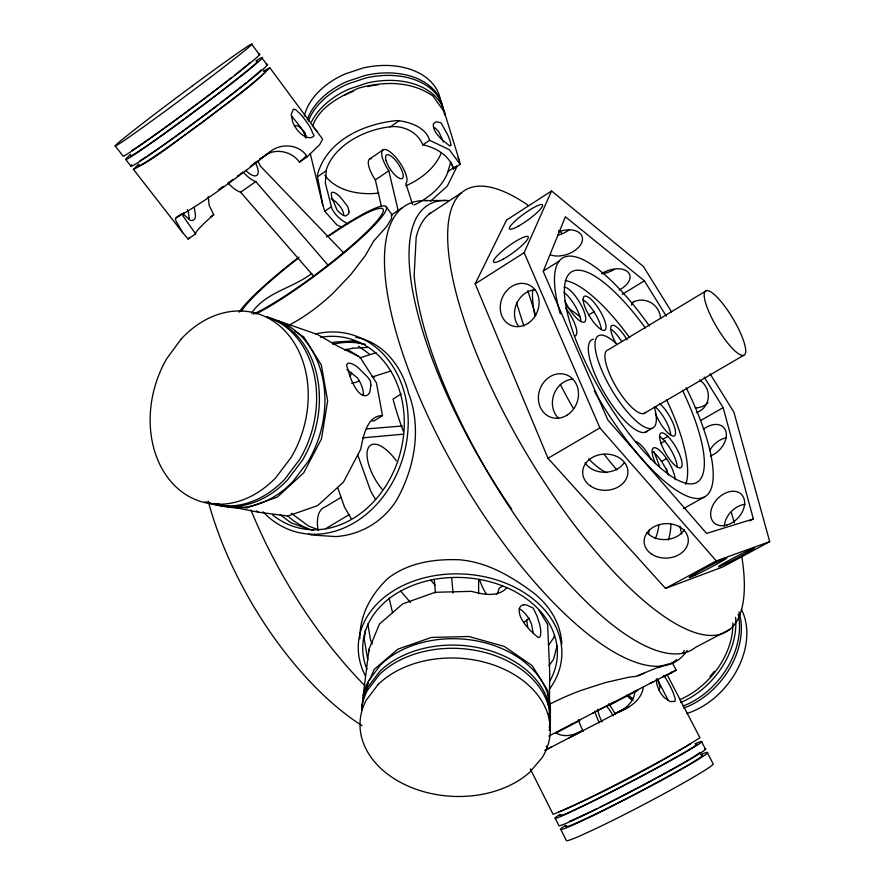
<?xml version="1.0" encoding="UTF-8"?>
<svg xmlns="http://www.w3.org/2000/svg" width="885" height="885" viewBox="0 0 885 885"><rect width="100%" height="100%" fill="white"/><g stroke="black" fill="none" stroke-linecap="round" stroke-linejoin="round"><path stroke-width="1.33" d="M208.196 196.481L209.192 205.508L213.739 214.69L212.776 215.498A74.926 6.328 -36.9 0 0 195.408 233.883L188.239 239.138L182.697 232.689L133.458 169.4L138.635 164.201M312.394 126.599C319.363 106.587 340.426 96.377 358.502 88.19C383.227 81.177 410.972 80.723 432.831 95.945L444.281 111.698L459.094 159.765L460.189 164.367L453.363 168.902L453.087 167.254A64.218 41.949 -15.2 0 0 424.048 145.052L422.809 144.886C417.322 131.069 401.27 124.387 387.11 127.186A63.797 42.148 -15.1 0 0 326.399 169.455L325.315 182.885L331.786 208.329A64.218 41.949 -15.2 0 0 347.573 223.739M363.635 697.745L363.292 695.068L368.968 649.302L379.521 623.98L402.73 603.858L435.132 592.297L471.55 591.335C482.745 594.443 498.62 597.74 507.028 587.419M359.852 638.804C359.542 615.152 371.28 594.089 388.084 578.237C408.638 562.451 435.011 558.678 460.222 559.829C488.277 562.594 511.165 576.378 533.157 592.585C549.397 605.163 560.836 623.306 561.853 644.037M365.439 629.921L364.233 639.28L367.773 659.834M363.171 395.661L363.414 393.847A18.618 7.81 58 0 0 357.518 377.961L347.008 369.554M634.822 691.76C634.202 701.407 626.303 708.044 618.35 712.237C629.423 707.746 641.525 700.267 643.306 687.324M450.664 162.298L447.533 172.973A63.797 42.148 -15.1 0 1 414.014 205.066M554.397 635.12L553.711 637.786L548.434 645.386M557.052 645.873L553.612 659.181L549.021 665.708M350.195 376.28L351.666 372.541M363.292 695.068L368.437 682.877M369.465 680.443L374.101 669.469L397.962 649.125L431.316 637.454L468.829 636.492L504.35 646.437L532.095 665.564L547.804 690.621L548.423 701.396M710.013 373.735L733.931 412.233L769.718 541.642L722.846 566.931L665.52 588.414L548.014 458.275L475.179 283.842L524.152 252.701L551.576 190.972L643.351 266.407L671.615 311.907M183.704 212.798L182.952 215.973L195.707 233.972M475.179 283.842L506.574 220.033L551.576 190.972M658.584 690.101L660.066 687.512L658.152 679.879M251.495 313.279C265.246 292.26 292.769 288.245 311.863 273.388M188.239 239.138L189.622 237.202M682.844 652.643L684.426 650.497M496.452 594.421L497.879 592.552L499.217 588.071L502.525 586.213M263.321 156.579C274.328 147.552 291.419 150.826 299.473 162.132L307.239 156.767L319.762 144.543L322.616 139.133L269.848 67.791C249.659 88.6 224.834 104.452 202.234 122.517C179.412 138.115 158.249 157.065 133.458 169.4M430.364 201.382L447.345 186.016L456.649 167.243L456.583 165.816M299.473 162.132L300.446 161.302A74.926 6.328 -36.9 0 0 305.867 156.346M307.239 156.767C299.108 143.359 278.841 142.651 268.221 153.426C238.629 176.126 209.103 199.313 176.491 217.61L175.418 218.595L175.905 220.896L182.697 232.689M523.975 622.343L529.108 618.15M672.368 662.865L676.715 659.624M199.025 102.472L182.819 114.53A79.307 2.434 -36.7 0 1 131.754 150.616M262.347 157.276L259.427 159.366L262.579 157.165M176.104 217.666L181.635 213.794M264.681 155.694L269.936 152.01M228.463 183.427A23.972 9.602 54.3 0 0 240.587 192.211L255.842 181.613L327.826 264.947M210.663 216.825L213.739 214.69M341.887 227.058L336.953 225L324.773 211.194L322.782 205.055L317.516 176.768L326.211 170.805M390.075 127.009L399.19 120.758C411.082 122.418 425.762 127.617 429.623 140.272L449.237 149.654L460.189 164.367M369.653 158.99L382.995 149.908M324.773 211.194L331.377 206.725M422.809 144.886L429.623 140.272M381.446 206.67L375.351 179.898L388.825 170.805A20.3 6.859 56.1 0 1 382.917 149.963A20.3 6.859 56.1 0 1 399.81 162.563A20.3 6.859 56.1 0 1 405.806 183.483L412.587 204.402M447.81 171.657L455.487 166.546M287.99 325.669A90.292 34.327 -43.9 0 0 332.826 293.422L350.537 274.925L365.317 255.61L373.802 240.908L386.734 226.471L391.624 218.263L391.413 214.944L401.779 208.052M428.849 214.281L461.317 192.886M543.379 271.02L559.254 261.042M401.259 393.958L393.04 399.058A171.546 64.694 59.4 0 0 403.471 431.581M275.268 320.58L277.978 320.768L317.494 334.497L337.86 346.201L360.029 357.153L376.446 382.895L382.475 415.629L373.857 420.972L371.7 420.696M588.492 315.06L594.311 311.487M622.255 294.373L644.369 280.822L666.25 316.045M340.957 497.425L325.625 506.696A45.777 21.063 59.6 0 0 318.069 530.082M706.617 290.568L608.172 349.841A36.617 11.007 59.3 0 0 616.524 387.53A36.617 11.007 59.3 0 0 645.519 412.355M325.658 528.732L349.11 514.661M548.014 458.275L599.897 427.897L716.319 560.902L769.718 541.642M643.948 413.472L743.588 355.372A37.424 9.127 59.1 0 0 723.432 304.54A37.424 9.127 59.1 0 0 707.779 309.119A37.424 9.127 59.1 0 0 743.588 355.372M645.53 432.157L652.256 428.263M662.965 439.237L667.865 436.416M660.542 443.573L665.266 440.863M700.699 420.519L723.145 407.631L704.183 377.099M661.549 461.45L666.549 458.596M683.375 508.698L704.394 496.983M669.37 673.762L672.567 672.014L670.454 673.02M672.014 662.212L676.162 670.144L665.465 675.875M749.728 520.911L753.367 518.931L723.145 407.631M665.52 588.414L716.319 560.902M730.003 629.246L695.676 647.267A254.648 85.812 59.4 0 1 534.54 542.472A254.648 85.812 59.4 0 1 414.158 275.423L416.182 237.224A254.648 85.812 59.4 0 1 430.94 212.632M548.811 736.088L571.732 724.118M614.975 702.303L637.941 690.3M629.357 706.518L569.243 737.813M570.648 724.66L614.157 702.037M608.747 705.555L615.883 701.838M574.022 734.992L582.596 730.523M614.4 713.974L626.602 707.624M592.828 713.111L635.751 690.831M556.123 732.902L579.786 720.611M575.493 734.24L581.113 731.32C573.535 735.225 564.11 737.747 556.256 733.068M615.363 713.487L625.905 708.011M545.215 750.27L581.522 731.408M633.859 691.827L653.196 681.815M555.426 733.245L557.738 732.039M544.928 750.38L551.709 746.885M650.53 683.22L666.217 675.122M662.987 676.815L676.162 670.144M263.453 70.977L269.848 67.791M576.6 804.144L571.334 806.655A77.061 2.555 -27.6 0 1 563.634 810.096M577.662 803.635L584.034 800.593A77.061 2.555 -27.6 0 0 668.761 756.432M638.03 675.863L643.937 673.308M353.38 91.354L350.991 92.151A65.579 44.504 -15 0 0 345.017 95.049M359.609 357.983L376.059 352.673M351.688 383.526L359.498 381.026M372.53 376.866L390.761 371.036M753.367 518.931L706.584 533.434L607.851 419.966L543.213 271.341L565.382 216.77L644.369 280.822M658.208 667.644L661.692 666.56M679.68 699.714C708.719 687.413 733.521 655.199 732.857 622.918M362.54 437.876L403.394 434.17M366.478 428.926L402.277 425.995M352.407 348.259L367.928 347.363M424.988 200.563L446.184 200.475M294.373 125.604L298.322 125.98L304.219 131.588M670.885 663.385L661.427 665.918L636.116 676.328L628.726 677.224L605.373 682.578L581.213 690.377A88.555 26.096 -20 0 0 548.147 705.013M399.19 120.758L397.122 120.559C363.912 123.69 326.488 140.405 317.306 175.318L317.516 176.768M219.602 504.35L216.88 503.996L258.32 512.172L287.725 516.032L317.693 505.578L343.424 482.137L360.671 449.348C363.06 437.334 366.777 415.386 382.475 415.629M237.291 506.651L246.804 507.901L277.392 497.038L303.732 472.8L321.465 438.927L327.638 400.938L321.344 365.018L303.776 336.897L294.805 331.289M391.413 214.944L392.32 215.088L385.948 206.504M355.715 337.296C383.581 341.942 402.719 367.596 408.66 393.913L409.501 395.661C421.492 430.608 414.346 468.265 396.812 499.826A94.629 85.248 58.6 0 1 335.957 536.587L311.376 534.994L308.92 534.075M364.045 344.431L352.75 340.957L334.541 342.075A92.538 57.481 -54.7 0 0 332.041 342.661M318.744 529.883L308.699 526.155L291.364 513.366M307.006 528.688L290.877 522.703L279.948 514.605M331.112 198.649L335.824 201.78L340.659 207.178A13.729 6.792 46.8 0 1 343.701 215.409M277.978 320.768L288.079 327.074M256.407 510.833L258.32 512.172M567.219 307.117L580.471 316.974M628.571 695.51L632.974 698.774M457.788 157.851L459.094 159.765M343.645 252.844L260.334 166.081A24.061 9.436 54.4 0 0 257.657 160.86M314.23 128.325L317.626 131.953M183.118 213.971L190.352 220.387A16.527 7.224 54 0 0 195.43 215.155L194.357 208.008M291.331 115.681L301.331 128.137L306.818 137.518M240.587 192.211L314.009 276.562M400.728 591.169L410.518 602.552M430.752 580.129L435.199 585.361M115.282 146.058L123.203 156.236A85.325 2.611 -36.7 0 0 182.144 115.282L200.784 101.399A85.325 2.611 -36.7 0 0 258.73 54.45M125.836 159.621L131.091 166.38M251.827 44.405L259.504 54.726M262.06 58.156L267.17 65.014M663.661 675.388L665.631 678.22A16.35 2.677 62.5 0 1 673.253 692.855L675.178 698.73L675.012 701.418L670.067 701.551L664.347 697.668A16.35 8.551 62.6 0 1 656.637 682.833L656.316 679.116M657.135 678.795L668.219 700.378M546.222 746.022L547.859 748.677M539.031 610.351L547.627 624.412L549.685 671.427L549.353 717.569L549.12 713.52M375.517 499.483L370.749 491.263L357.695 454.868M351.4 518.986L344.508 507.083L337.672 487.624M667.024 674.503L699.969 737.758C653.263 766.886 603.769 792.894 553.103 814.366L530.27 768.899M701.728 741.929L705.577 749.307M707.502 753.002L713.277 764.098A83.124 4.016 -27.6 0 1 669.514 790.725A83.124 4.016 -27.6 0 1 594.255 829.378L580.46 835.694A83.124 4.016 -27.6 0 1 566.5 840.75L560.869 829.533M555.249 818.348L558.999 825.805A83.002 3.297 -27.6 0 0 572.772 820.45L586.489 814.012A83.002 3.297 -27.6 0 0 670.144 770.68A83.002 3.297 -27.6 0 0 704.582 748.865M372.308 643.926L370.583 640.275L367.806 624.025M451.239 162.995L451.66 163.924M524.152 252.701L599.897 427.897M443.407 141.998L438.927 132.009A14.304 4.558 55.9 0 0 434.38 127.418M452.158 165.241L453.363 168.902M527.814 290.623L535.713 315.381M516.431 302.438L523.776 325.901M322.782 205.055L310.237 153.581M389.068 597.972L392.586 612.73M388.825 170.805L398.228 210.929M666.449 468.862L667.378 472.856M679.835 526.077L681.693 534.064M533.212 633.206L531.597 624.401L529.739 620.053A18.231 7.224 62 0 0 519.152 608.869M368.968 649.302L369.222 651.371M451.66 577.927L453.065 593.027M434.247 579.21L435.398 592.961M444.281 111.698L444.436 114.375M189.368 219.391L188.394 212.179A16.229 9.702 54.6 0 0 187.355 209.645M478.63 579.918L478.641 593.713M441.383 152.618A63.278 42.392 -15.1 0 1 405.795 185.839M378.802 193.096A63.278 42.392 -15.1 0 1 324.872 175.219M367.662 86.586A65.579 44.504 -15 0 1 378.315 84.706M305.535 137.85A70.335 47.967 -15 0 1 305.071 132.761M307.294 119.652A70.335 47.967 -15 0 1 346.942 81.542L364.852 75.546A70.335 47.967 -15 0 1 442.788 107.926M440.83 103.08A70.125 48.067 -15 0 0 362.762 68.068L344.907 74.041A70.125 48.067 -15 0 0 304.241 116.145M305.303 136.434A70.125 48.067 -15 0 1 304.186 132.838M311.42 121.942A70.546 47.879 -15 0 1 348.989 89.075L366.954 83.068A70.546 47.879 -15 0 1 445.066 115.293M305.834 137.828A70.402 47.945 -15 0 1 305.701 135.261M308.411 120.836A70.402 47.945 -15 0 1 347.617 84.042L365.549 78.046A70.402 47.945 -15 0 1 443.551 110.371M375.351 179.898A20.233 6.992 56 0 1 371.534 158.548M266.308 64.627A85.192 3.164 -36.7 0 1 208.849 112.019L190.242 125.891A85.192 3.164 -36.7 0 1 131.765 164.853M255.964 60.932A85.281 2.799 -36.7 0 1 203.484 104.939L184.843 118.822A85.281 2.799 -36.7 0 1 130.637 154.41M256.783 161.468A75.181 5.332 -36.8 0 1 250.433 166.358M242.822 172.11A75.181 5.332 -36.8 0 1 240.654 173.737M239.57 174.533A75.181 5.332 -36.8 0 1 237.39 176.148M233.02 179.367A75.181 5.332 -36.8 0 1 227.6 183.306M223.297 186.381A75.181 5.332 -36.8 0 1 218.838 189.534M250.245 62.459A79.307 2.434 -36.7 0 1 234.901 74.96M231.394 77.714A79.307 2.434 -36.7 0 1 200.098 101.664M261.097 69.97A79.185 2.943 -36.7 0 1 248.11 81.188M246.074 82.836A79.185 2.943 -36.7 0 1 219.69 103.49M217.621 105.061A79.185 2.943 -36.7 0 1 208.141 112.251L190.894 125.095A79.185 2.943 -36.7 0 1 174.268 137.219M173.15 138.027A79.185 2.943 -36.7 0 1 147.74 155.749M146.357 156.667A79.185 2.943 -36.7 0 1 139.719 160.871M264.128 71.541A79.141 3.109 -36.7 0 1 210.818 115.769L193.572 128.613A79.141 3.109 -36.7 0 1 139.078 164.71M256.55 61.386A79.263 2.6 -36.7 0 1 202.787 105.193L185.518 118.059A79.263 2.6 -36.7 0 1 130.659 155.992M255.842 181.613A24.061 9.436 54.4 0 1 243.773 172.719M255.179 162.331A16.771 6.571 54.4 0 1 256.982 175.23A16.771 6.571 54.4 0 1 245.753 170.385M266.816 316.885A97.483 76.951 -73.8 0 1 299.595 459.592L284.428 479.615A97.483 76.951 -73.8 0 1 205.165 501.684M267.071 317.095A97.273 76.862 -73.8 0 1 302.404 460.288L287.26 480.256A97.273 76.862 -73.8 0 1 208.108 502.26M272.668 319.042A96.863 76.685 -73.8 0 1 308.002 461.649L292.913 481.54A96.863 76.685 -73.8 0 1 213.971 503.421M361.655 709.87A94.463 68.964 3.3 0 1 367.762 687.247L379.632 671.505A94.463 68.964 3.3 0 1 492.016 651.316A94.463 68.964 3.3 0 1 549.275 727.304M361.688 707.978A94.651 69.008 3.3 0 1 367.375 690.477L379.256 674.735A94.651 69.008 3.3 0 1 491.861 654.535A94.651 69.008 3.3 0 1 549.253 730.579M362.518 702.115A94.087 68.864 3.4 0 1 368.547 680.808L380.373 665.1A94.087 68.864 3.4 0 1 492.303 644.933A94.087 68.864 3.4 0 1 549.319 720.799M700.643 754.595A83.035 3.474 -27.6 0 1 679.923 770.149A83.035 3.474 -27.6 0 1 588.436 817.851L574.697 824.256A83.035 3.474 -27.6 0 1 565.504 825.318M701.429 755.193A77.172 3.23 -27.6 0 1 669.414 775.658A77.172 3.23 -27.6 0 1 591.755 815.881L578.989 821.833A77.172 3.23 -27.6 0 1 566.577 825.572M690.765 743.677A77.061 2.555 -27.6 0 1 682.346 748.743M681.373 749.307A77.061 2.555 -27.6 0 1 669.856 755.823M562.683 810.494A77.061 2.555 -27.6 0 1 559.154 811.777M695.013 743.765A82.936 2.932 -27.6 0 1 674.005 758.711A82.936 2.932 -27.6 0 1 582.618 806.357L568.944 812.839A82.936 2.932 -27.6 0 1 559.995 814.355M695.721 744.23A77.095 2.721 -27.6 0 1 663.507 764.209A77.095 2.721 -27.6 0 1 585.958 804.41L573.248 810.45A77.095 2.721 -27.6 0 1 561.013 814.51M699.88 752.471A77.15 3.064 -27.6 0 1 689.47 759.286M688.198 760.038A77.15 3.064 -27.6 0 1 661.327 775.183M660.044 775.891A77.15 3.064 -27.6 0 1 606.878 803.657M605.738 804.233A77.15 3.064 -27.6 0 1 599.322 807.419M596.844 808.647A77.15 3.064 -27.6 0 1 589.83 812.054L577.075 818.039A77.15 3.064 -27.6 0 1 569.32 821.391M599.444 722.835A23.519 8.994 63 0 1 594.808 711.153M608.581 703.896A23.519 8.994 63 0 1 615.23 714.206M602.099 721.917A16.395 6.272 63 0 1 597.84 709.173M606.944 706.75A16.395 6.272 63 0 1 613.084 715.899M583.171 731.287A23.43 9.171 63.1 0 1 578.591 719.616M735.557 617.354A71.685 52.425 -51.1 0 1 680.499 702.535M632.974 700.511A71.685 52.425 -51.1 0 1 626.646 695.245M738.178 614.135A71.519 52.458 -51.2 0 1 683.076 706.097M632.476 700.146A71.519 52.458 -51.2 0 1 628.649 696.196M738.975 611.889A71.442 52.469 -51.2 0 1 683.729 708.089M741.353 609.278A71.198 52.514 -51.2 0 1 686.926 713.487M714.35 671.217A66.629 48.73 -51.1 0 1 709.98 676.505M486.385 594.311A31.661 12.81 61 0 1 479.427 579.432M371.855 376.225A31.683 12.954 58 0 1 374.222 377.32M382.353 489.582A32.845 13.939 58.9 0 1 368.226 448.02A32.845 13.939 58.9 0 1 396.27 460.786M362.02 725.634A216.626 100.226 59.6 0 1 208.174 501.043M364.72 685.554A255.5 111.477 59.6 0 1 250.953 509.948M346.444 349.099A211.272 91.951 59.5 0 1 358.314 356.179M366.976 669.348A97.405 72.935 3.4 0 1 465.267 577.695A97.405 72.935 3.4 0 1 549.585 681.428M326.521 237.025A93.412 12.279 -37 0 1 376.733 222.799A93.412 12.279 -37 0 1 255.975 313.976M239.083 312.184A93.412 12.279 -37 0 1 299.03 257.07M687.18 650.42A265.058 91.896 59.4 0 1 457.49 472.922A265.058 91.896 59.4 0 1 427.333 200.652M315.491 333.988A102.483 83.334 -74.1 0 1 403.106 457.102A102.483 83.334 -74.1 0 1 263 511.784M320.647 337.262A97.981 79.661 -74.1 0 1 400.131 453.419A97.981 79.661 -74.1 0 1 272.469 514.782M328.368 236.383A89.296 11.737 -37 0 1 370.97 227.578A89.296 11.737 -37 0 1 253.187 314.175M241.671 310.867A89.296 11.737 -37 0 1 298.51 258.099M313.069 530.38A96.62 79.019 -74.2 0 1 287.492 515.745M332.771 344.298A96.62 79.019 -74.2 0 1 365.405 344.398M358.425 346.201A227.921 99.286 59.5 0 1 369.222 353.978M526.663 619.832A227.921 99.286 59.5 0 1 527.726 627.376M511.807 509.317A253.707 85.535 59.3 0 1 448.584 200.574M365.461 675.996A101.886 76.298 3.4 0 1 465.798 574.166A101.886 76.298 3.4 0 1 549.839 688.596M344.885 350.305A91.155 57.271 -54.6 0 1 352.407 348.259M682.512 390.318A122.528 36.197 59.2 0 1 667.069 473.276A122.528 36.197 59.2 0 1 565.305 302.349A122.528 36.197 59.2 0 1 645.431 328.047M565.272 280.556A122.064 37.225 59.3 0 1 629.589 337.572M666.527 399.644A122.064 37.225 59.3 0 1 685.753 484.283M655.508 463.563A20.488 6.239 60.1 0 1 659.104 449.945A20.488 6.239 60.1 0 1 675.189 479.758M652.853 451.892A20.455 6.295 60.1 0 1 668.54 475.112M660.276 436.969A19.99 6.007 60 0 1 677.191 466.959M654.469 407.2A53.554 16.107 59.3 0 1 635.618 420.541A53.554 16.107 59.3 0 1 596.435 354.708A53.554 16.107 59.3 0 1 617.099 344.398M647.322 431.006A53.476 16.284 59.3 0 1 604.588 393.405A53.476 16.284 59.3 0 1 593.326 339.209M616.956 469.968A138.259 42.58 59.3 0 1 604.09 454.282M573.392 408.483A138.259 42.58 59.3 0 1 560.36 384.433M534.949 315.956A138.259 42.58 59.3 0 1 532.648 290.07M563.933 292.271A20.178 6.173 58.4 0 1 580.837 321.465M582.972 299.816A19.735 5.907 58.6 0 1 594.731 312.947A19.735 5.907 58.6 0 1 601.236 329.508M611.878 329.862A19.47 5.753 58.9 0 1 621.701 341.566M654.955 406.58A19.614 5.808 59.7 0 1 670.708 435.331M686.196 387.752A138.934 41.064 59.2 0 1 698.32 498.543A138.934 41.064 59.2 0 1 594.3 391.07M560.282 313.854A138.934 41.064 59.2 0 1 572.75 256.296A138.934 41.064 59.2 0 1 649.468 326.078M565.603 308.157A20.687 6.416 58.4 0 1 574.785 335.891M564.176 287.304A20.2 6.118 58.4 0 1 581.39 305.524A20.2 6.118 58.4 0 1 582.407 322.14A20.2 6.118 58.4 0 1 565.028 301.088M616.06 343.524A19.492 5.697 58.9 0 1 612.166 325.381A19.492 5.697 58.9 0 1 627.089 339.796M659.767 403.77A19.636 5.753 59.7 0 1 674.248 426.305A19.636 5.753 59.7 0 1 670.177 434.767A19.636 5.753 59.7 0 1 655.276 413.096M635.596 441.427A20.919 6.527 60 0 1 651.139 459.426M632.156 302.692A18.873 18.154 48.9 0 1 650.652 302.515A18.873 18.154 48.9 0 1 660.619 318.567M741.807 556.543A256.573 81.608 59.4 0 1 637.333 595.03A256.573 81.608 59.4 0 1 458.165 300.601A256.573 81.608 59.4 0 1 528.035 205.254M558.811 230.343A256.573 81.608 59.4 0 1 561.864 233.22M731.408 512.692A256.573 81.608 59.4 0 1 734.362 522.935M709.659 450.498A18.917 13.131 -45.1 0 1 726.043 437.854M703.42 429.247A19.072 13.087 -45.2 0 1 725.999 431.78A19.072 13.087 -45.2 0 1 710.334 456.007M614.4 269.361A18.983 11.262 -19.7 0 1 601.866 273.753M601.866 273.465A19.127 11.173 -19.6 0 1 627.874 271.983A19.127 11.173 -19.6 0 1 619.19 289.992M724.406 526.221A19.558 14.072 -46.2 0 1 745.037 504.317M631.337 305.126A18.629 17.954 48.8 0 1 634.047 301.298M708.011 402.664A18.651 17.855 38.1 0 1 695.245 407.897M568.933 229.978A19.669 12.125 -19 0 1 557.683 235.266M684.448 529.573A21.815 17.125 -3.3 0 1 646.913 532.549M624.268 462.733A22.313 17.999 -1.5 0 1 604.566 472.236A22.313 17.999 -1.5 0 1 585.029 462.877M699.438 379.964A18.884 18.054 38.4 0 1 708.254 397.708A18.884 18.054 38.4 0 1 696.373 412.664M518.743 326.443A21.848 18.707 -66.2 0 1 516.796 303.29A21.848 18.707 -66.2 0 1 535.602 289.86M558.612 418.306A22.291 19.514 -69.7 0 1 553.899 394.478A22.291 19.514 -69.7 0 1 572.805 379.156M558.568 231.859A19.824 12.047 -19 0 1 581.965 241.981A19.824 12.047 -19 0 1 550.647 254.913M606.756 472.678A65.601 21.461 59.4 0 1 588.658 458.861M653.915 451.56A153.968 50.467 59.4 0 1 659.591 466.716M670.896 524.274A153.968 50.467 59.4 0 1 668.23 540.038M658.86 524.871A152.629 50.655 59.3 0 1 655.177 538.644M649.125 530.281A152.286 51.396 59.3 0 1 648.517 534.374M370.881 385.373L369.72 392.464L368.138 394.622A18.342 8.85 69.1 0 1 357.883 391.424C351.92 383.869 349.243 374.222 346.621 365.273L347.363 363.746A18.364 5.941 46.9 0 1 357.628 367.153L367.751 377.198L370.395 380.926L370.881 385.373M313.744 135.162L313.677 136.367C310.37 139.111 305.845 137.263 302.736 135.162A16.749 8.894 55.8 0 1 292.515 121.477L291.298 114.132L293.377 109.154L295.634 109.651L299.971 113.645A16.738 2.909 54 0 1 310.038 127.152L313.744 135.162M349.077 211.792L348.579 213.882L345.736 215.962A13.972 5.255 55.4 0 1 337.074 210.055L331.72 197.244L331.2 193.151L332.539 192.2A13.972 5.255 55.4 0 1 341.167 198.163L347.705 206.482L349.077 211.792M450.874 145.151L449.868 146.003L441.681 139.498L436.692 133.856A14.083 6.129 47.7 0 1 433.584 123.579L436.272 121.71L441.062 122.882L447.733 134.929A14.094 2.412 64.2 0 1 450.874 145.151M180.994 339.232L166.723 358.713A98.124 77.216 -73.8 0 0 172.509 483.332A98.124 77.216 -73.8 0 0 275.821 477.668L291.077 457.512A98.124 77.216 -73.8 0 0 285.512 331.51A98.124 77.216 -73.8 0 0 180.994 339.232M378.138 684.481L366.18 700.267A95.226 69.152 3.3 0 0 408.085 786.09A95.226 69.152 3.3 0 0 529.584 772.406L542.251 757.505A95.226 69.152 3.3 0 0 502.525 668.518A95.226 69.152 3.3 0 0 378.138 684.481M192.499 85.79L175.374 98.545A85.458 2.058 -36.7 0 0 115.05 145.992A85.458 2.058 -36.7 0 0 174.013 104.651L192.698 90.746A85.458 2.058 -36.7 0 0 252.114 43.951A85.458 2.058 -36.7 0 0 192.499 85.79M523.466 604.776L521.221 605.705A17.954 8.817 51 0 0 520.9 617.697C524.816 625.706 531.653 632.244 538.368 637.587L539.651 637.089A17.988 5.144 71.1 0 0 539.817 625.031L537.04 616.026L533.168 608.083L526.332 604.875L523.466 604.776M386.048 160.506A14.149 4.779 56.1 0 0 401.104 178.759A14.149 4.779 56.1 0 0 396.004 160.893A14.149 4.779 56.1 0 0 386.048 160.506M661.261 443.916A20.012 5.963 60 0 0 680.753 467.767A20.012 5.963 60 0 0 670.598 439.447A20.012 5.963 60 0 0 661.261 443.916M584.454 305.69A19.758 5.863 58.6 0 0 604.289 330.326A19.758 5.863 58.6 0 0 595.063 303.688A19.758 5.863 58.6 0 0 584.454 305.69M527.703 323.534A22.147 18.873 -66.3 0 0 531 286.054A22.147 18.873 -66.3 0 0 500.335 305.436A22.147 18.873 -66.3 0 0 527.703 323.534M503.399 259.017A21.428 4.005 -36.2 0 0 528.256 236.948A21.428 4.005 -36.2 0 0 500.921 252.247A21.428 4.005 -36.2 0 0 503.399 259.017M695.51 575.051A21.329 0.918 -27.6 0 0 726.519 558.302A21.329 0.918 -27.6 0 0 701.871 569.984A21.329 0.918 -27.6 0 0 695.51 575.051M727.16 524.927A19.724 14.038 -46.2 0 0 742.592 495.777A19.724 14.038 -46.2 0 0 713.166 504.749A19.724 14.038 -46.2 0 0 727.16 524.927M651.681 554.154A22.092 17.224 -3.2 0 0 687.888 543.733A22.092 17.224 -3.2 0 0 659.104 524.716A22.092 17.224 -3.2 0 0 651.681 554.154M724.583 564.254A20.344 0.83 -27.6 0 0 754.297 548.235A20.344 0.83 -27.6 0 0 731.143 559.243A20.344 0.83 -27.6 0 0 724.583 564.254M590.715 486.186A22.612 18.12 -1.5 0 0 627.553 475.19A22.612 18.12 -1.5 0 0 597.629 455.222A22.612 18.12 -1.5 0 0 590.715 486.186M518.986 225.786A20.455 3.64 -36 0 0 542.593 204.977A20.455 3.64 -36 0 0 516.375 219.9A20.455 3.64 -36 0 0 518.986 225.786M566.798 415.319A22.601 19.702 -69.7 0 0 570.04 376.744A22.601 19.702 -69.7 0 0 538.456 395.905A22.601 19.702 -69.7 0 0 566.798 415.319"/></g></svg>
